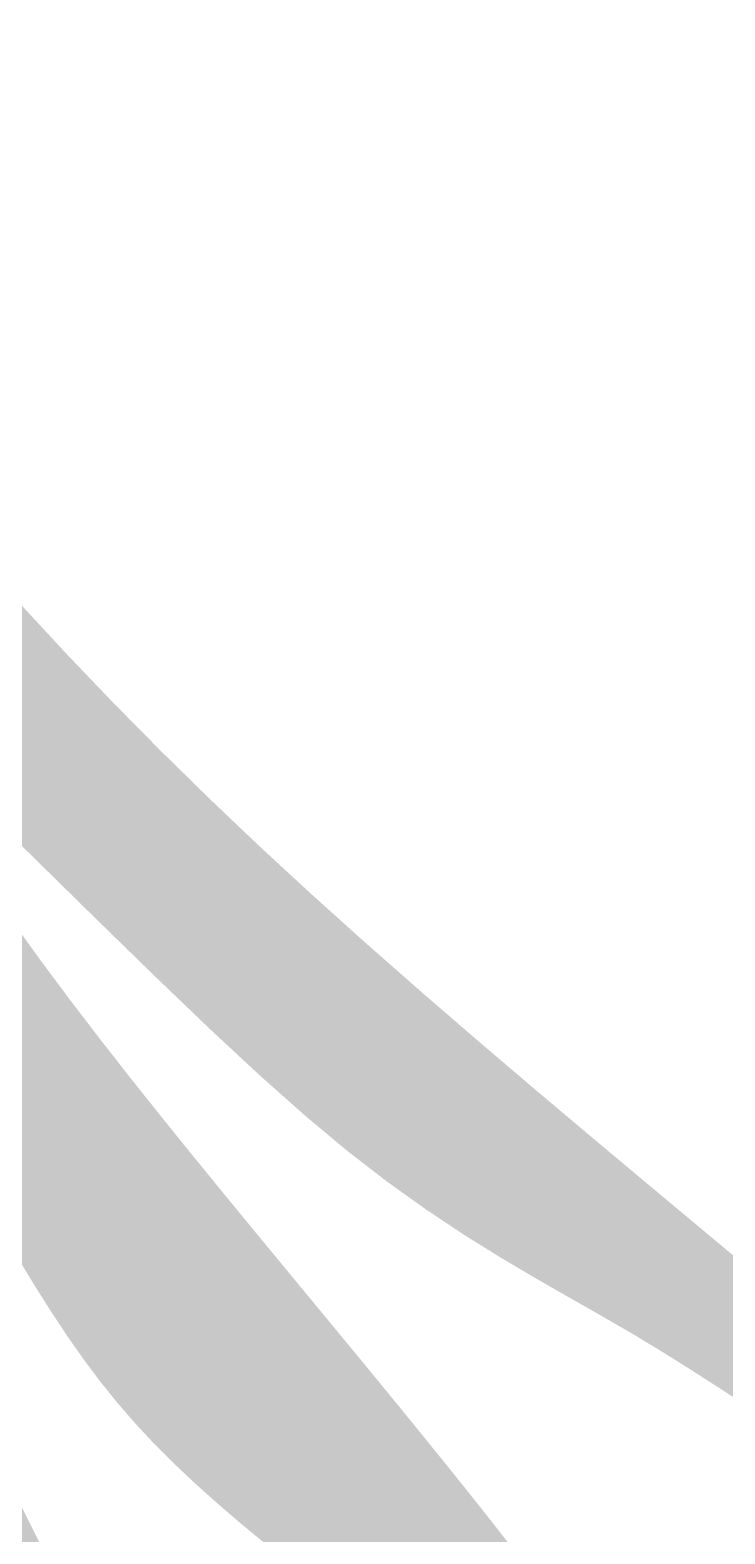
# Model space of a CAD drawing. Header units: millimetres. Extents: x -754 to 578, y -31 to 612.
# Drawn here: x -161.28 to -156.94, y 212.79 to 222.17 of the extents above; entities that cross this region are included whole.
import ezdxf

# ---------------------------------------------------------------- set-up
doc = ezdxf.new("R2010")
doc.units = ezdxf.units.MM
doc.layers.add('Images', color=7, linetype='Continuous')
doc.layers.add('magpiefill', color=3, linetype='Continuous')
picture_1 = doc.add_image_def('image11.jpg', size_in_pixel=(523, 700))

msp = doc.modelspace()

# ---------------------------------------------------------------- hatches: boundary and pattern name
at = {"layer": 'magpiefill'}
h = msp.add_hatch(color=253, dxfattribs=at)
h.dxf.hatch_style = 1
h.paths.add_polyline_path([(-158.1451418932653, 215.5734863353377), (-158.4909214250334, 215.8678822003701), (-158.8403918099103, 216.1695159581099), (-159.1877131004561, 216.474605213621), (-159.3803776500811, 216.6476418251584), (-159.3690035384372, 216.4555004635045), (-159.4137153772956, 216.3487943152483), (-159.5062339165949, 216.3151048773418), (-159.6382799062734, 216.342013646737), (-159.8015740962698, 216.417102120386), (-159.9878372365226, 216.5279517952411), (-160.1887900769704, 216.6621441682539), (-160.3961533675516, 216.8072607363769), (-160.6028953616313, 216.9532173591373), (-160.8069743262806, 217.0992673463655), (-161.0075960319971, 217.2469983704667), (-161.2039662492783, 217.3979981038468), (-161.3952907486219, 217.5538542189115), (-161.5807753005254, 217.7161543880663), (-161.7596256754865, 217.8864862837169), (-161.9310476440027, 218.0664375782688), (-162.094503933945, 218.256930524108), (-162.2504851026776, 218.4562256935407), (-162.3997386649385, 218.6619182388541), (-162.5430121354651, 218.8716033123345), (-162.6810530289953, 219.0828760662687), (-162.8146088602667, 219.2933316529435), (-162.9444271440171, 219.5005652246457), (-163.0712553949842, 219.7021719336621), (-163.1926337433297, 219.8938200296088), (-163.2932727809125, 220.0634701514232), (-163.3546757150153, 220.1971560353713), (-163.3583457529211, 220.28091141772), (-163.2857861019125, 220.3007700347359), (-163.1184999692723, 220.2427656226856), (-162.8379905622837, 220.0929319178357), (-162.4257610882295, 219.8373026564529), (-162.5122769174958, 219.9404804491405), (-162.8062908611932, 220.2920662357377), (-163.1009463713096, 220.6413469106459), (-163.3955229188605, 220.9834448369547), (-163.6892999748611, 221.3134823777534), (-163.9815570103273, 221.6265818961323), (-164.2715734962745, 221.917865755181), (-164.3215936480898, 221.8178755712616), (-164.0983988662447, 221.5390208414993), (-163.9868002424876, 221.2601661117369), (-164.2656243056537, 221.0212947967376), (-164.1079114226962, 220.7913830880393), (-163.9401349559635, 220.5447684902017), (-163.7647203485475, 220.2847176909981), (-163.5840930435395, 220.014497378202), (-163.4006784840309, 219.7373742395868), (-163.2169021131135, 219.4566149629263), (-163.0351893738786, 219.1754862359937), (-162.857965709418, 218.8972547465627), (-162.6870070433831, 218.6245610147136), (-162.5214912216672, 218.3575408897557), (-162.3599465707234, 218.0957040533059), (-162.3451092748096, 218.0717151448236), (-161.7989274893805, 217.5362712998385), (-161.3151406334175, 217.0603076313892), (-160.8863034750773, 216.6389292479979), (-160.504970782517, 216.2672412581879), (-160.1636973238932, 215.9403487704816), (-159.8550378673629, 215.6533568934023), (-159.571547181083, 215.4013707354723), (-159.3057800332104, 215.1794954052146), (-159.0514658775992, 214.9831031458998), (-158.8070329108934, 214.808634739789), (-158.5720840154343, 214.6527981038911), (-158.3462220735632, 214.5123011552147), (-158.1290499676214, 214.3838518107688), (-157.9201705799502, 214.2641579875621), (-157.7191867928909, 214.1499276026039), (-157.5257014887847, 214.0378685729023), (-157.3395005352758, 213.9255488042168), (-157.1611017412193, 213.8139761573075), (-156.9912059007735, 213.7050184816843), (-156.830513808096, 213.6005436268576), (-156.679726257345, 213.5024194423376), (-156.5395440426786, 213.4125137776346), (-156.4106679582547, 213.3326944822589), (-156.2937987982313, 213.2648294057204), (-156.1893726135989, 213.2103038698469), (-156.0967664826783, 213.1685730857341), (-156.0150927406225, 213.1386097367955), (-155.9434637225848, 213.1193865064442), (-155.8809917637183, 213.1098760780935), (-155.8267891991763, 213.1090511351566), (-155.779968364112, 213.1158843610467), (-155.7396415936785, 213.1293484391771), (-155.705318336811, 213.1486573162659), (-155.6780964975731, 213.1739899922506), (-155.6594710938098, 213.2057667303737), (-155.6509371433669, 213.2444077938775), (-155.6539896640897, 213.2903334460046), (-155.6701236738236, 213.3439639499974), (-155.700834190414, 213.4057195690982), (-155.7476162317065, 213.4760205665497), (-155.8120348969004, 213.5555751664245), (-155.8959356106119, 213.6462434361166), (-156.0012338788111, 213.7501734038508), (-156.1298452074685, 213.8695130978515), (-156.283685102554, 214.006410546343), (-156.464669070038, 214.1630137775499), (-156.6747126158906, 214.3414708196968), (-156.9157312460822, 214.5439297010079), (-157.1883478910144, 214.7715500458478), (-157.4880151788158, 215.0215378631403), (-157.8088931620461, 215.290110757949)])
h = msp.add_hatch(color=255, dxfattribs=at)
h.dxf.hatch_style = 1
h.paths.add_polyline_path([(-161.7240462037317, 217.0903832249066), (-161.8844229070556, 217.3363900911635), (-162.0428840869643, 217.5856189723933), (-162.2009014170045, 217.8385601869794), (-162.3599465707233, 218.0957040533058), (-162.5214912216672, 218.3575408897559), (-162.6870070433831, 218.6245610147136), (-162.857965709418, 218.8972547465627), (-163.0351893738786, 219.1754862359937), (-163.2169021131135, 219.4566149629263), (-163.4006784840309, 219.7373742395868), (-163.5840930435395, 220.014497378202), (-163.7647203485476, 220.2847176909982), (-163.9401349559637, 220.5447684902017), (-164.1079114226962, 220.7913830880394), (-164.2656243056537, 221.0212947967376), (-164.3773941928025, 220.9255404360221), (-164.4331922718466, 220.5909147603072), (-164.2657955690457, 220.2562890845926), (-164.3031850948669, 220.2422750627017), (-164.2390693324616, 219.9672092660495), (-164.1648175652454, 219.7141981262663), (-164.0826253032437, 219.4806246512134), (-163.9946880564816, 219.2638718487521), (-163.9032013349847, 219.0613227267436), (-163.8103606487782, 218.8703602930491), (-163.7183615078876, 218.6883675555298), (-163.6293994223381, 218.5127275220469), (-163.5452961994771, 218.3413371915397), (-163.4663788359404, 218.1741495272595), (-163.3926006256857, 218.0116314835355), (-163.3239148626709, 217.8542500146972), (-163.2602748408537, 217.7024720750737), (-163.2016338541919, 217.5567646189944), (-163.1479451966433, 217.4175946007888), (-163.0991621621656, 217.2854289747859), (-163.0549421486812, 217.1606101747509), (-163.0137589699697, 217.0429825521918), (-162.9737905437755, 216.932265938052), (-162.9332147878425, 216.8281801632753), (-162.8902096199152, 216.7304450588053), (-162.8429529577376, 216.6387804555857), (-162.789622719054, 216.5529061845602), (-162.7283968216086, 216.4725420766722), (-162.6578736644862, 216.3971200014987), (-162.5783335721341, 216.3249199831486), (-162.4904773503404, 216.2539340843644), (-162.395005804893, 216.1821543678884), (-162.29261974158, 216.1075728964629), (-162.1840199661895, 216.02818173283), (-162.0699072845092, 215.9419729397322), (-161.9509825023272, 215.8469385799117), (-161.8280554343025, 215.7417322448042), (-161.7023719305781, 215.6276536406198), (-161.5752868501676, 215.5066640022615), (-161.4481550520849, 215.3807245646326), (-161.3223313953437, 215.2517965626365), (-161.1991707389581, 215.1218412311764), (-161.0800279419417, 214.9928198051557), (-160.9662578633084, 214.8666935194776), (-160.8585067855119, 214.7447076028565), (-160.754586684766, 214.6252432592516), (-160.651600960724, 214.5059656864325), (-160.5466530130396, 214.3845400821698), (-160.4368462413664, 214.2586316442335), (-160.3192840453578, 214.1259055703934), (-160.1910698246677, 213.98402705842), (-160.0493069789491, 213.830661306083), (-159.8930455516724, 213.6655047923445), (-159.7291221615722, 213.4963791209318), (-159.5663200711998, 213.333137176764), (-159.4134225431064, 213.1856318447603), (-159.2792128398432, 213.0637160098397), (-159.1724742239613, 212.9772425569214), (-159.101989958012, 212.9360643709245), (-159.0765433045464, 212.950034336768), (-159.1010063883597, 213.0251687116369), (-159.1646067832222, 213.1521372417792), (-159.2526609251482, 213.3177730457086), (-159.3504852501518, 213.5089092419391), (-159.4433961942475, 213.7123789489843), (-159.5167101934493, 213.915015285358), (-159.5557436837716, 214.1036513695741), (-159.545582462987, 214.2688704440359), (-159.6677643587119, 214.416666945229), (-159.8759078897417, 214.6687949925333), (-160.0812015613575, 214.918494855434), (-160.282274938111, 215.1648014817847), (-160.4788165494712, 215.4081195663033), (-160.6707796661355, 215.6491962404235), (-160.858117558802, 215.8887786355794), (-161.0407834981685, 216.127613883205), (-161.2187307549328, 216.366449114734), (-161.3919125997927, 216.6060314616006), (-161.5602823034458, 216.8471080552385)])
h = msp.add_hatch(color=255, dxfattribs=at)
h.dxf.hatch_style = 1
h.paths.add_polyline_path([(-161.3533146575045, 218.5993958929895), (-161.6408231836248, 218.9195134094294), (-161.9290558452942, 219.2499040885178), (-162.219625069201, 219.5914671877635), (-162.4257610882295, 219.8373026564529), (-162.8379905622837, 220.0929319178357), (-163.1184999692723, 220.2427656226856), (-163.2857861019125, 220.3007700347359), (-163.3583457529211, 220.28091141772), (-163.3546757150153, 220.1971560353713), (-163.2932727809125, 220.0634701514232), (-163.1926337433297, 219.8938200296088), (-163.0712553949842, 219.702171933662), (-162.9444271440171, 219.5005652246457), (-162.8146088602667, 219.2933316529436), (-162.6810530289953, 219.0828760662687), (-162.5430121354651, 218.8716033123345), (-162.3997386649384, 218.6619182388541), (-162.2504851026776, 218.4562256935407), (-162.094503933945, 218.256930524108), (-161.9310476440027, 218.0664375782688), (-161.7596256754865, 217.8864862837169), (-161.5807753005254, 217.7161543880663), (-161.3952907486219, 217.5538542189115), (-161.2039662492783, 217.3979981038468), (-161.0075960319971, 217.2469983704667), (-160.8069743262806, 217.0992673463655), (-160.6028953616313, 216.9532173591373), (-160.3961533675516, 216.8072607363769), (-160.1887900769704, 216.6621441682539), (-159.9878372365226, 216.5279517952411), (-159.8015740962698, 216.417102120386), (-159.6382799062734, 216.342013646737), (-159.5062339165949, 216.3151048773418), (-159.4137153772956, 216.3487943152483), (-159.3690035384372, 216.4555004635045), (-159.3803776500811, 216.6476418251584), (-159.5270453492305, 216.7793675719668), (-159.8538684363375, 217.080993476766), (-160.168941552056, 217.3805647258566), (-160.4743437142091, 217.6801359556314), (-160.7721539406195, 217.9817618024832), (-161.0644512491104, 218.287496902805)])
h = msp.add_hatch(color=253, dxfattribs=at)
h.dxf.hatch_style = 1
h.paths.add_polyline_path([(-158.2682405550169, 212.6937116913338), (-158.4506260187461, 212.9261261652219), (-158.6415299960441, 213.1653660528371), (-158.8393951739899, 213.4100226892235), (-159.0425863759067, 213.6587885855182), (-159.2494684251174, 213.910356252859), (-159.4584061449447, 214.1634182023834), (-159.545582462987, 214.2688704440359), (-159.5557436837716, 214.1036513695741), (-159.5167101934493, 213.915015285358), (-159.4433961942475, 213.7123789489843), (-159.3504852501518, 213.5089092419391), (-159.2526609251482, 213.3177730457086), (-159.1646067832222, 213.1521372417792), (-159.1010063883597, 213.0251687116369), (-159.0765433045464, 212.950034336768), (-159.101989958012, 212.9360643709245), (-159.1724742239613, 212.9772425569214), (-159.2792128398432, 213.0637160098397), (-159.4134225431064, 213.1856318447603), (-159.5663200711998, 213.333137176764), (-159.7291221615722, 213.4963791209318), (-159.8930455516724, 213.6655047923445), (-160.0493069789491, 213.830661306083), (-160.1910698246677, 213.98402705842), (-160.3192840453578, 214.1259055703934), (-160.4368462413664, 214.2586316442335), (-160.5466530130396, 214.3845400821699), (-160.651600960724, 214.5059656864325), (-160.7545866847659, 214.6252432592514), (-160.8585067855119, 214.7447076028565), (-160.9662578633084, 214.8666935194776), (-161.0800279419417, 214.9928198051557), (-161.1991707389581, 215.1218412311764), (-161.3223313953437, 215.2517965626365), (-161.4481550520849, 215.3807245646326), (-161.5752868501676, 215.5066640022615), (-161.7023719305781, 215.6276536406198), (-161.8280554343025, 215.7417322448042), (-161.9509825023272, 215.8469385799117), (-162.0699072845092, 215.9419729397322), (-162.1840199661895, 216.02818173283), (-162.2926197415799, 216.1075728964628), (-162.395005804893, 216.1821543678884), (-162.4904773503404, 216.2539340843644), (-162.5783335721341, 216.3249199831486), (-162.6578736644862, 216.3971200014987), (-162.7283968216086, 216.4725420766722), (-162.789622719054, 216.5529061845602), (-162.8429529577376, 216.6387804555857), (-162.8902096199152, 216.7304450588053), (-162.9332147878425, 216.8281801632753), (-162.9737905437755, 216.932265938052), (-163.0137589699697, 217.0429825521918), (-163.0549421486812, 217.1606101747509), (-163.0991621621657, 217.2854289747859), (-163.1479451966432, 217.4175946007888), (-163.2016338541919, 217.5567646189944), (-163.2602748408537, 217.7024720750737), (-163.3239148626709, 217.8542500146972), (-163.3926006256857, 218.0116314835355), (-163.4663788359404, 218.1741495272595), (-163.5452961994771, 218.3413371915397), (-163.6293994223381, 218.5127275220469), (-163.7183615078876, 218.6883675555298), (-163.8103606487783, 218.8703602930491), (-163.9032013349847, 219.0613227267436), (-163.9946880564816, 219.2638718487521), (-164.0826253032437, 219.4806246512134), (-164.1648175652454, 219.7141981262663), (-164.2390693324616, 219.9672092660495), (-164.3031850948669, 220.2422750627017), (-164.7121875984049, 220.0889762467351), (-164.3969896581357, 219.5020127523192), (-164.1061646561838, 218.9349185977569), (-163.8369515577436, 218.3871767655461), (-163.5865893280095, 217.8582702381849), (-163.3523169321759, 217.3476819981711), (-163.1313733354369, 216.8548950280025), (-162.9209975029869, 216.3793923101771), (-162.8485839896746, 216.2154055643336), (-162.5365721087619, 215.9638080096474), (-162.2725660059037, 215.7216798198459), (-162.0503217464039, 215.4893492870055), (-161.8635953955665, 215.2671447032027), (-161.7061430186956, 215.0553943605139), (-161.5717206810951, 214.8544265510157), (-161.454084448069, 214.6645695667842), (-161.3469903849213, 214.486151699896), (-161.2449665730398, 214.3192013727185), (-161.1456291581473, 214.1625475287834), (-161.0473663020504, 214.014719241913), (-160.9485661665557, 213.87424558593), (-160.8476169134698, 213.7396556346568), (-160.7429067045993, 213.609478461916), (-160.6328237017508, 213.4822431415301), (-160.5157560667308, 213.3564787473217), (-160.3905319088681, 213.2309906380868), (-160.2577391275788, 213.1056893125151), (-160.1184055698016, 212.9807615542702), (-159.9735590824747, 212.8563941470151), (-159.8242275125366, 212.7327738744132), (-159.6714387069257, 212.6100875201279), (-159.5162205125803, 212.4885218678224), (-159.3596007764388, 212.36826370116), (-159.2026151278417, 212.2495931967087), (-159.0463303257376, 212.1331641026558), (-158.8918209114771, 212.0197235600928), (-158.7401614264107, 211.9100187101118), (-158.5924264118892, 211.8047966938043), (-158.4496904092631, 211.7048046522625), (-158.313027959883, 211.6107897265778), (-158.1835136050996, 211.5234990578424), (-158.0620194362332, 211.4435085671801), (-157.9486077444824, 211.3707092958446), (-157.8431383710157, 211.3048210651215), (-157.7454711570015, 211.2455636962965), (-157.6554659436082, 211.1926570106555), (-157.5729825720042, 211.1458208294841), (-157.4978808833578, 211.104774974068), (-157.4300207188375, 211.0692392656933), (-157.369254133333, 211.0389880042137), (-157.3154020366192, 211.0140134037577), (-157.2682775521922, 210.9943621570215), (-157.2276938035483, 210.9800809567019), (-157.1934639141836, 210.9712164954953), (-157.1654010075943, 210.9678154660982), (-157.1433182072768, 210.9699245612071), (-157.127028636727, 210.9775904735187), (-157.1166335233833, 210.9911945530121), (-157.1133865104512, 211.0124567787974), (-157.1188293450784, 211.0434317872675), (-157.1345037744125, 211.0861742148154), (-157.161951545601, 211.1427386978336), (-157.2027144057917, 211.215179872715), (-157.2583341021321, 211.3055523758526), (-157.3303523817698, 211.4159108436392), (-157.4198593683045, 211.5476483821645), (-157.5261386911443, 211.6995119763053), (-157.6480223561489, 211.8695870806359), (-157.7843423691785, 212.0559591497301), (-157.9339307360931, 212.2567136381619), (-158.0956194627525, 212.4699360005051)])
h = msp.add_hatch(color=253, dxfattribs=at)
h.dxf.hatch_style = 1
h.paths.add_polyline_path([(-160.5777055356709, 211.475915959857), (-160.7031320243566, 211.7207438768411), (-160.8375286782649, 211.9797674166222), (-160.9799611090615, 212.2538271089045), (-161.1294949284126, 212.5437634833923), (-161.2851957479842, 212.8504170697895), (-161.4493871277357, 213.1807094163052), (-161.4123161442801, 212.8645438150949), (-161.3934375296523, 212.6213355122355), (-161.3914776260143, 212.4433427825228), (-161.4051428286065, 212.3226537803524), (-161.433139532669, 212.2513566601208), (-161.4741741334421, 212.2215395762236), (-161.5269530261659, 212.2252906830572), (-161.5901826060808, 212.2546981350174), (-161.6625473760898, 212.302884660613), (-161.742644269748, 212.3671112848035), (-161.8290483282733, 212.4456736066614), (-161.9203345928835, 212.536867225259), (-162.0150781047966, 212.6389877396687), (-162.1118539052303, 212.7503307489628), (-162.2092370354028, 212.8691918522136), (-162.3058025365317, 212.9938666484935), (-162.4004524909854, 213.1227324523132), (-162.4933971457339, 213.2544934399358), (-162.5851737888974, 213.3879355030633), (-162.6763197085961, 213.5218445333972), (-162.7673721929506, 213.6550064226396), (-162.8588685300808, 213.7862070624916), (-162.9513460081072, 213.9142323446553), (-163.0453419151502, 214.0378681608322), (-163.1419226633445, 214.1574697234554), (-163.2442711608839, 214.2796695278835), (-163.3560994399766, 214.4126693902065), (-163.4811195328309, 214.5646711265145), (-163.623043471655, 214.7438765528973), (-163.7855832886571, 214.9584874854452), (-163.9724510160457, 215.216705740248), (-164.1873586860288, 215.5267331333957), (-164.0300670503817, 214.9284574749504), (-163.8516489020827, 214.2310467246448), (-163.8320947687612, 214.152566219865), (-163.6223207244363, 213.8989979998579), (-163.4360886610984, 213.6471570801727), (-163.2704625782549, 213.3992249022811), (-163.1225064754138, 213.1573829076546), (-162.9892843520827, 212.9238125377651), (-162.8678602077693, 212.7006952340845), (-162.7552980419813, 212.4902124380841), (-162.6486618542266, 212.2945455912357), (-162.5452791685616, 212.1150572746436), (-162.4435316072388, 211.9498346279417), (-162.3420643170592, 211.7961459303962), (-162.2395224448239, 211.6512594612733), (-162.1345511373342, 211.5124434998394), (-162.0257955413914, 211.3769663253607), (-161.9119008037965, 211.2420962171035), (-161.7915120713506, 211.1051014543343), (-161.66385848211, 210.9640636056659), (-161.530505139151, 210.8203173970989), (-161.3936011368048, 210.6760108439804), (-161.2552955694025, 210.5332919616581), (-161.1177375312753, 210.394308765479), (-160.9830761167545, 210.2612092707905), (-160.8534604201715, 210.1361414929397), (-160.7310395358574, 210.0212534472742), (-160.6175732296708, 209.9182417552881), (-160.5132639535804, 209.8269974630639), (-160.4179248310826, 209.7469602228307), (-160.3313689856735, 209.6775696868184), (-160.2534095408493, 209.6182655072559), (-160.1838596201061, 209.5684873363728), (-160.1225323469403, 209.5276748263986), (-160.0692408448478, 209.4952676295624), (-160.0238060236038, 209.4710400526938), (-159.9860799380979, 209.4561050210218), (-159.9559224294983, 209.4519101143759), (-159.9331933389737, 209.459902912585), (-159.9177525076923, 209.4815309954786), (-159.9094597768226, 209.5182419428856), (-159.9081749875329, 209.5714833346354), (-159.9137579809917, 209.6427027505572), (-159.9262165434776, 209.7329275050915), (-159.9461502417107, 209.8415038511241), (-159.974306587521, 209.967357776153), (-160.0114330927387, 210.1094152676751), (-160.0582772691942, 210.266602313188), (-160.1155866287176, 210.437844900189), (-160.1841086831389, 210.6220690161758), (-160.2645909442887, 210.8182006486454), (-160.357500607303, 211.0254848754634), (-160.4621836005417, 211.2444431359658)])

# ---------------------------------------------------------------- pictures from other files: only their frames are drawn
at = {"layer": 'Images'}
image = msp.add_image(picture_1, insert=(-355.8175818121082, 1.13686837721616e-13), size_in_units=(221.90142857142854, 296.99999999999994), dxfattribs=at)
image.dxf.flags = 7

doc.saveas('drawing.dxf')
